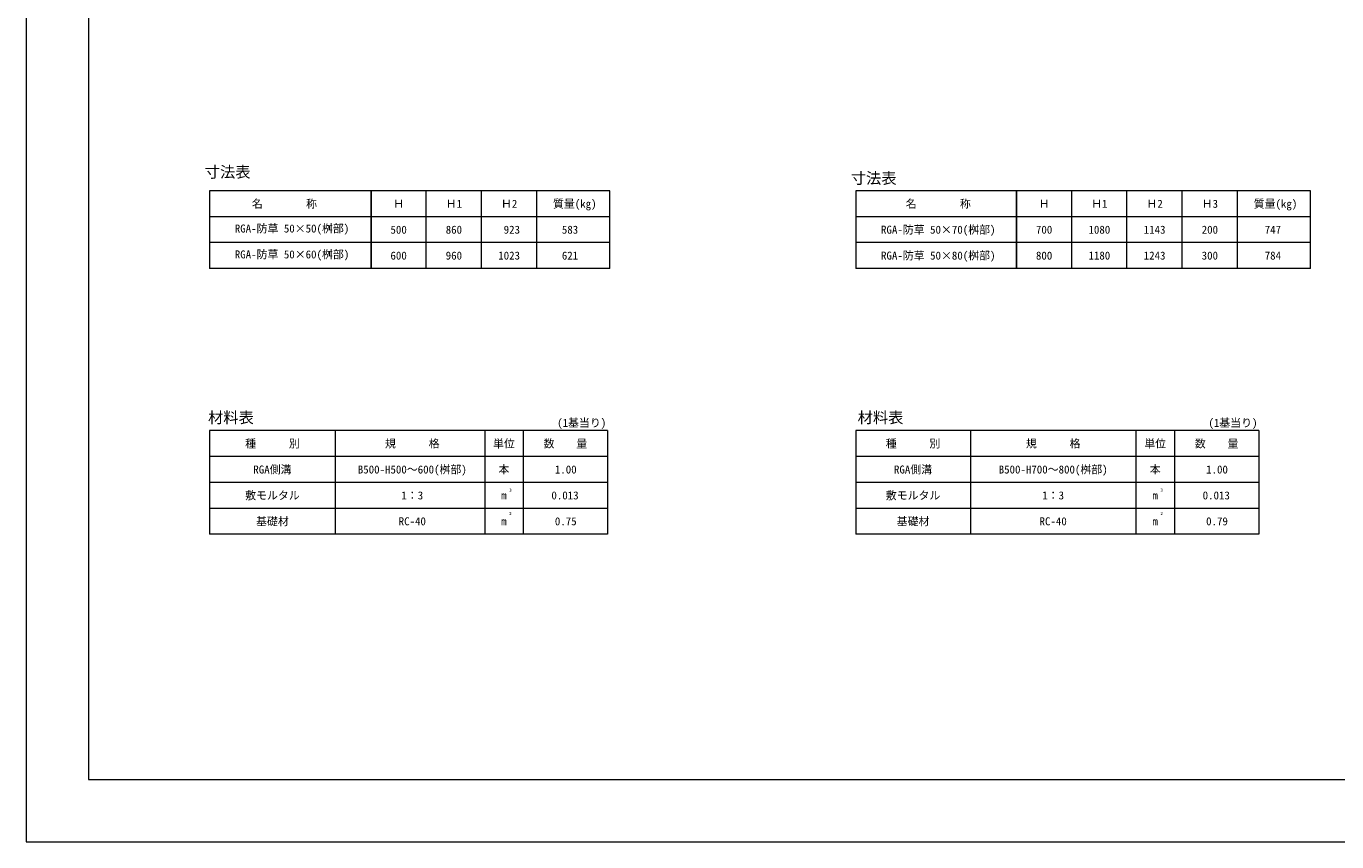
# Model space of a CAD drawing. Units: millimetres at full size, sheet at 1:20; details may follow other scales. Extents: x 0 to 8400, y 0 to 5940.
# Drawn here: x 0 to 4202, y 0 to 2615 of the extents above; entities that cross this region are included whole.
import ezdxf
from ezdxf.enums import TextEntityAlignment as Align

# ---------------------------------------------------------------- set-up
doc = ezdxf.new("R2010")
doc.units = ezdxf.units.MM
doc.header["$LTSCALE"] = 20
doc.layers.add('TEXT(細線）', color=1, linetype='Continuous', lineweight=13)
doc.layers.add('構造物-寸法', color=7, linetype='Continuous', lineweight=9)
doc.styles.add('ＭＳ ゴシック', font='')
doc.styles.get('ＭＳ ゴシック').set_extended_font_data('MS Gothic')

msp = doc.modelspace()

# ---------------------------------------------------------------- linework, layer by layer
at = {"layer": 'TEXT(細線）'}
for p, q in [((1871.24, 2087.18), (588.02, 2087.18)), ((588.02, 2087.18), (588.02, 1838.08)), ((1105.45, 1838.08), (1105.45, 2087.18)), ((1105.45, 2087.18), (1105.45, 1838.08)), ((1282.58, 1838.08), (1282.58, 2087.18)), ((1459.71, 1838.08), (1459.71, 2087.18)), ((1636.84, 1838.08), (1636.84, 2087.18)), ((1871.24, 1838.08), (1871.24, 2087.18)), ((4117.83, 2087.18), (2659.41, 2087.18)), ((2659.41, 2087.18), (2659.41, 1838.08)), ((3174.91, 1838.08), (3174.91, 2087.18)), ((3174.91, 2087.18), (3174.91, 1838.08)), ((3352.04, 1838.08), (3352.04, 2087.18)), ((3529.17, 1838.08), (3529.17, 2087.18)), ((3706.3, 1838.08), (3706.3, 2087.18)), ((3883.44, 1838.08), (3883.44, 2087.18)), ((4117.83, 1838.08), (4117.83, 2087.18)), ((1871.24, 2004.14), (588.02, 2004.14)), ((4117.83, 2004.14), (2659.41, 2004.14)), ((1871.24, 1921.11), (588.02, 1921.11)), ((4117.83, 1921.11), (2659.41, 1921.11)), ((1871.24, 1838.08), (588.02, 1838.08)), ((4117.83, 1838.08), (2659.41, 1838.08)), ((588.02, 1318.22), (588.02, 986.1)), ((1864.13, 1318.22), (588.02, 1318.22)), ((990.75, 1318.22), (990.75, 986.1)), ((1469.95, 1318.22), (1469.95, 986.1)), ((1593.19, 1318.22), (1593.19, 986.1)), ((1864.13, 1318.22), (1864.13, 986.1)), ((2659.41, 1318.22), (2659.41, 986.1)), ((3952.09, 1318.22), (2659.41, 1318.22)), ((3027.15, 1318.22), (3027.15, 986.1)), ((3557.9, 1318.22), (3557.9, 986.1)), ((3681.14, 1318.22), (3681.14, 986.1)), ((3952.09, 1318.22), (3952.09, 986.1)), ((1864.13, 1235.19), (588.02, 1235.19)), ((3952.09, 1235.19), (2659.41, 1235.19)), ((1864.13, 1152.16), (588.02, 1152.16)), ((3952.09, 1152.16), (2659.41, 1152.16)), ((1864.13, 1069.13), (588.02, 1069.13)), ((3952.09, 1069.13), (2659.41, 1069.13)), ((1864.13, 986.1), (588.02, 986.1)), ((3952.09, 986.1), (2659.41, 986.1))]:
    msp.add_line(p, q, dxfattribs=at)
at = {"layer": '構造物-寸法', "color": 2}
msp.add_lwpolyline([(0, 5940), (0, 0), (8400, 0), (8400, 5940)], close=True, dxfattribs=at)
at = {"layer": '構造物-寸法'}
msp.add_lwpolyline([(200, 5740), (200, 200), (8200, 200), (8200, 5740)], close=True, dxfattribs=at)

# ---------------------------------------------------------------- texts
at = {"layer": 'TEXT(細線）', "style": 'ＭＳ ゴシック'}
for s, p in [('寸法表', (572.26, 2118.83)), ('寸法表', (2643.49, 2098.92)), ('材料表', (582.8, 1331.68)), ('材料表', (2665.52, 1331.68))]:
    msp.add_text(s, height=35.92, dxfattribs=at).set_placement(p, align=Align.BOTTOM_LEFT)
for s, height, p in [('名\u3000\u3000\u3000\u3000称', 25.48, (827.76, 2045.66)), ('質量(kg)', 25.66, (1758.71, 2045.66)), ('名\u3000\u3000\u3000\u3000称', 25.48, (2924.12, 2045.66)), ('質量(kg)', 25.66, (4005.3, 2045.66)), ('Ｈ', 25.66, (1194.02, 2045.66)), ('Ｈ1', 25.66, (1371.15, 2045.66)), ('Ｈ2', 25.66, (1548.28, 2045.66)), ('Ｈ', 25.66, (3263.47, 2045.66)), ('Ｈ1', 25.66, (3440.61, 2045.66)), ('Ｈ2', 25.66, (3617.74, 2045.66)), ('Ｈ3', 25.66, (3794.87, 2045.66)), ('RGA-防草 50×50(桝部)', 25.66, (852.22, 1966.39)), ('500', 25.66, (1194.02, 1962.63)), ('860', 25.66, (1371.15, 1962.63)), (' 923', 25.66, (1548.28, 1962.63)), ('583', 25.66, (1743.52, 1962.63)), ('RGA-防草 50×70(桝部)', 25.66, (2924.12, 1962.63)), ('700', 25.66, (3263.47, 1962.63)), ('1080', 25.66, (3440.61, 1962.63)), ('1143', 25.66, (3617.74, 1962.63)), ('200', 25.66, (3794.87, 1962.63)), ('747', 25.66, (3996.97, 1962.63)), ('RGA-防草 50×60(桝部)', 25.66, (852.22, 1883.36)), ('600', 25.66, (1194.02, 1879.6)), ('960', 25.66, (1371.15, 1879.6)), ('1023', 25.66, (1548.28, 1879.6)), ('621', 25.66, (1743.52, 1879.6)), ('RGA-防草 50×80(桝部)', 25.66, (2924.12, 1879.6)), ('800', 25.66, (3263.47, 1879.6)), ('1180', 25.66, (3440.61, 1879.6)), ('1243', 25.66, (3617.74, 1879.6)), ('300', 25.66, (3794.87, 1879.6)), ('784', 25.66, (3996.97, 1879.6)), ('種\u3000\u3000\u3000別', 25.66, (789.38, 1276.71)), ('規\u3000\u3000\u3000格', 25.66, (1237.8, 1276.71)), ('単位', 25.66, (1531.57, 1276.71)), ('数    量', 25.66, (1728.66, 1276.71)), ('種\u3000\u3000\u3000別', 25.66, (2843.28, 1276.71)), ('規\u3000\u3000\u3000格', 25.66, (3292.53, 1276.71)), ('単位', 25.66, (3619.52, 1276.71)), ('数    量', 25.66, (3816.62, 1276.71)), ('RGA側溝', 25.66, (789.38, 1193.68)), ('B500-H500～600(桝部)', 25.66, (1237.8, 1193.68)), ('本', 25.66, (1531.57, 1193.68)), ('1.00 ', 25.66, (1738.57, 1193.68)), ('RGA側溝', 25.66, (2843.28, 1193.68)), ('B500-H700～800(桝部)', 25.66, (3292.53, 1193.68)), ('本', 25.66, (3619.52, 1193.68)), ('1.00 ', 25.66, (3826.52, 1193.68)), ('敷モルタル', 25.66, (789.38, 1110.65)), ('1：3', 25.66, (1237.8, 1110.65)), ('m', 25.66, (1531.57, 1110.65)), ('3', 10.26, (1552.47, 1127.79)), ('0.013', 25.66, (1727.5, 1110.65)), ('敷モルタル', 25.66, (2843.28, 1110.65)), ('1：3', 25.66, (3292.53, 1110.65)), ('m', 25.66, (3619.52, 1110.65)), ('3', 10.26, (3640.43, 1127.79)), ('0.013', 25.66, (3815.45, 1110.65)), ('2', 10.26, (1552.47, 1052.46)), ('2', 10.26, (3640.43, 1052.46)), ('基礎材', 25.66, (789.38, 1027.61)), ('RC-40', 25.66, (1237.8, 1027.61)), ('m', 25.66, (1531.57, 1027.61)), ('0.75 ', 25.66, (1738.57, 1027.61)), ('基礎材', 25.66, (2843.28, 1027.61)), ('RC-40', 25.66, (3292.53, 1027.61)), ('m', 25.66, (3619.52, 1027.61)), ('0.79 ', 25.66, (3826.52, 1027.61))]:
    msp.add_text(s, height=height, dxfattribs=at).set_placement(p, align=Align.MIDDLE_CENTER)
for p in [(1859.7, 1322.76), (3947.66, 1322.76)]:
    msp.add_text('(1基当り)', height=25.66, dxfattribs=at).set_placement(p, align=Align.BOTTOM_RIGHT)

doc.saveas('drawing.dxf')
